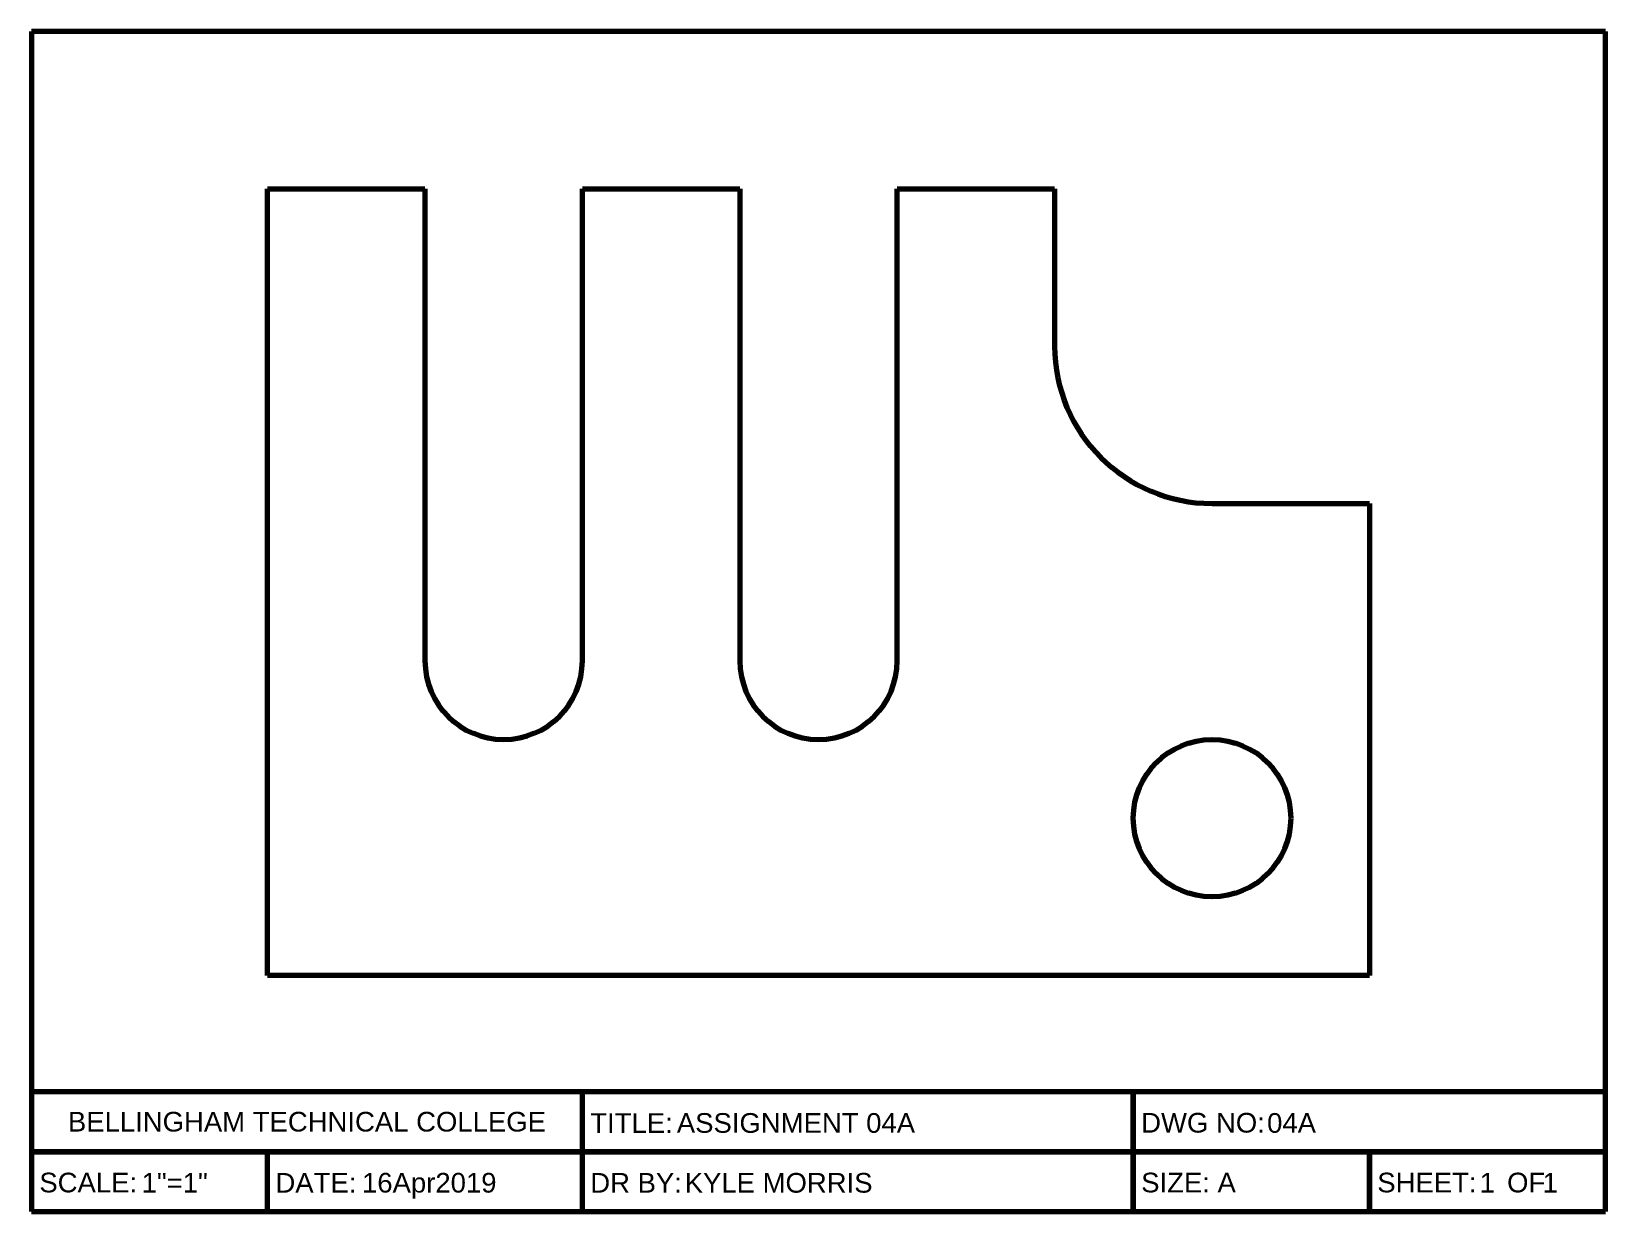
# Model space of a CAD drawing. Header units: inches. Extents: x 0.5 to 10.5, y 0.5 to 8.
import ezdxf
from ezdxf.enums import TextEntityAlignment as Align

# ---------------------------------------------------------------- set-up
doc = ezdxf.new("R2010")
doc.units = ezdxf.units.IN
doc.header["$MEASUREMENT"] = 0
doc.layers.add('Object', color=7, linetype='Continuous', lineweight=70)
doc.layers.add('TitleBox', color=7, linetype='Continuous', lineweight=70)
doc.layers.add('TitleText', color=7, linetype='Continuous')
doc.styles.get("Standard").update_dxf_attribs({"font": 'arial.ttf'})

# ---------------------------------------------------------------- blocks, each defined once
blk = doc.blocks.new('TitleAAlt')
at = {"layer": 'TitleBox'}
for p, q in [((10.5, 8), (0.5, 8)), ((0.5, 8), (0.5, 0.5)), ((10.5, 0.5), (10.5, 8)), ((10.5, 1.26), (0.5, 1.26)), ((4, 0.5), (4, 1.26)), ((7.5, 0.88), (7.5, 1.26)), ((7.5, 1.26), (7.5, 0.5)), ((10.5, 0.88), (0.5, 0.88)), ((0.5, 0.88), (10.5, 0.88)), ((2, 0.5), (2, 0.88)), ((7.5, 0.5), (7.5, 0.88)), ((9, 0.5), (9, 0.88)), ((9, 0.88), (9, 0.5)), ((0.5, 0.5), (10.5, 0.5)), ((0.5, 0.5), (10.5, 0.5))]:
    blk.add_line(p, q, dxfattribs=at)
at = {"layer": 'TitleText', "char_height": 0.125}
for s, width, insert, attachment_point in [('BELLINGHAM TECHNICAL COLLEGE', 3.5, (2.25, 1.07), 5), ('TITLE:', 3.5, (4.05, 1), 7), ('DWG NO:', 3, (7.55, 1), 7), ('SCALE:', 1.5, (0.55, 0.62), 7), ('DATE:', 2, (2.05, 0.62), 7), ('DR BY:', 3.5, (4.05, 0.62), 7), ('SIZE: A', 1.5, (7.55, 0.62), 7), ('SHEET:    OF', 1.5, (9.05, 0.62), 7)]:
    blk.add_mtext_dynamic_manual_height_columns(s, width=width, gutter_width=1, heights=[0], dxfattribs=dict(at, insert=insert, attachment_point=attachment_point))
at = {"layer": 'TitleText'}
for tag, p in [('TITLE', (4.6, 0.963)), ('DWGNO', (8.35, 0.963)), ('SCALE', (1.2, 0.583)), ('SHT', (9.7, 0.583)), ('SHTS', (10.1, 0.583))]:
    blk.add_attdef(tag, text='', height=0.125, dxfattribs=at).set_placement(p, align=Align.BOTTOM_LEFT)
at = {"layer": 'TitleText', "flags": 8}
blk.add_attdef('DATE', text='', height=0.125, dxfattribs=at).set_placement((2.6, 0.583), align=Align.BOTTOM_LEFT)
blk.add_attdef('NAME', (4.65, 0.62), '', height=0.125, dxfattribs=at)

msp = doc.modelspace()

# ---------------------------------------------------------------- linework, layer by layer
at = {"layer": 'Object'}
for p, q in [((2, 2), (2, 7)), ((2, 7), (3, 7)), ((3, 7), (3, 4)), ((4, 4), (4, 7)), ((4, 7), (5, 7)), ((5, 7), (5, 4)), ((6, 4), (6, 7)), ((6, 7), (7, 7)), ((7, 7), (7, 6)), ((8, 5), (9, 5)), ((9, 5), (9, 2)), ((9, 2), (2, 2))]:
    msp.add_line(p, q, dxfattribs=at)
msp.add_circle((8, 3), 0.5, dxfattribs=at)
for centre, radius, end in [((8, 6), 1, 270), ((3.5, 4), 0.5, 0), ((5.5, 4), 0.5, 360)]:
    msp.add_arc(centre, radius, 180, end, dxfattribs=at)

# ---------------------------------------------------------------- block references
ref = msp.add_blockref('TitleAAlt', (0, 0), dxfattribs=at)
ref.add_attrib('SHTS', '1', dxfattribs={"layer": 'TitleText', "height": 0.125}).set_placement((10.1, 0.583), align=Align.BOTTOM_LEFT)
ref.add_attrib('SHT', '1', dxfattribs={"layer": 'TitleText', "height": 0.125}).set_placement((9.7, 0.583), align=Align.BOTTOM_LEFT)
ref.add_attrib('SCALE', '1"=1"', dxfattribs={"layer": 'TitleText', "height": 0.125}).set_placement((1.2, 0.583), align=Align.BOTTOM_LEFT)
ref.add_attrib('DWGNO', '04A', dxfattribs={"layer": 'TitleText', "height": 0.125}).set_placement((8.35, 0.963), align=Align.BOTTOM_LEFT)
ref.add_attrib('DATE', '16Apr2019', dxfattribs={"layer": 'TitleText', "height": 0.125}).set_placement((2.6, 0.583), align=Align.BOTTOM_LEFT)
ref.add_attrib('NAME', 'KYLE MORRIS', (4.65, 0.62), dxfattribs={"layer": 'TitleText', "height": 0.125})
ref.add_attrib('TITLE', 'ASSIGNMENT 04A', dxfattribs={"layer": 'TitleText', "height": 0.125}).set_placement((4.6, 0.963), align=Align.BOTTOM_LEFT)

doc.saveas('drawing.dxf')
